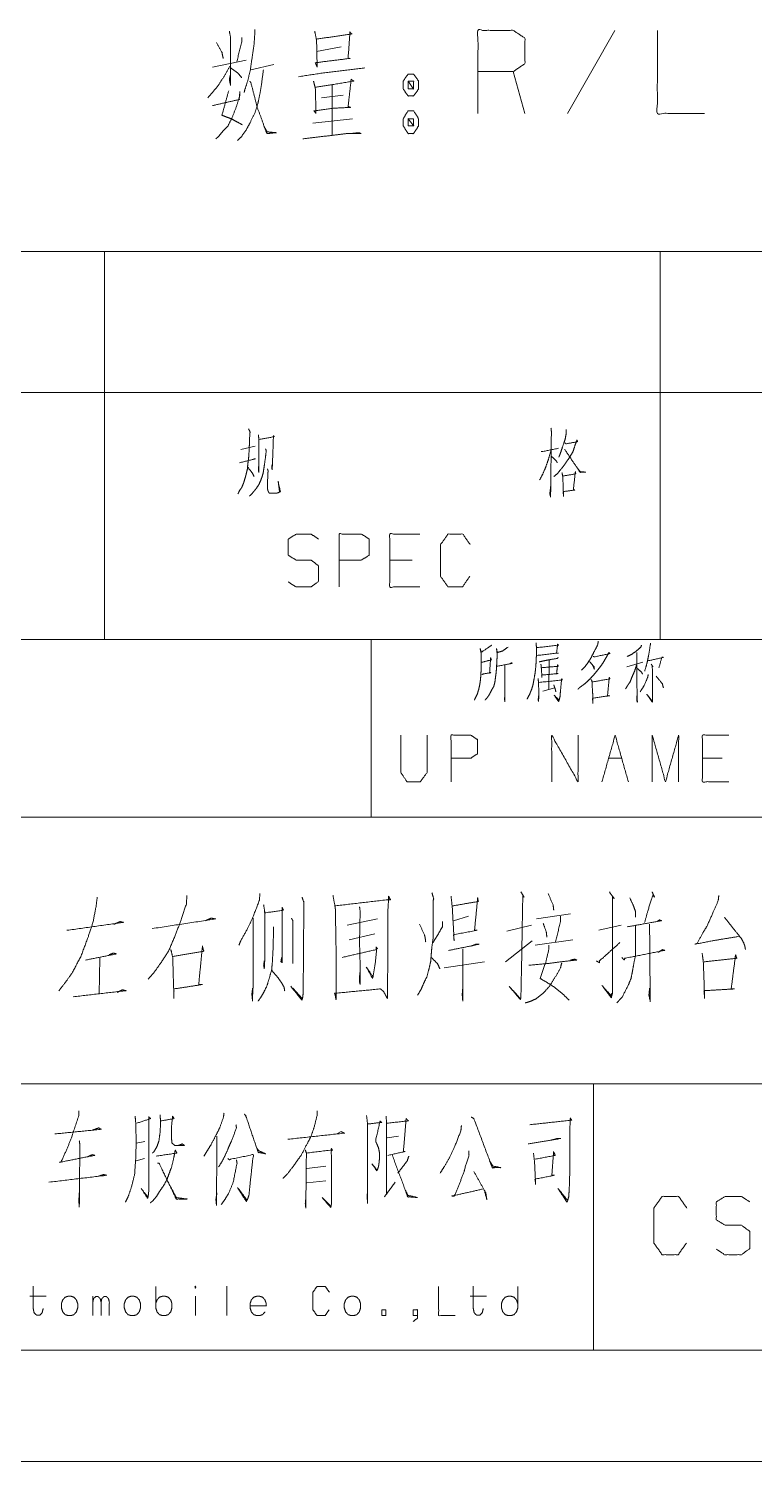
# Model space of a CAD drawing. Header units: millimetres. Extents: x 0 to 210, y 0 to 297.
# Drawn here: x 99.6 to 132.2, y 0 to 64.5 of the extents above; entities that cross this region are included whole.
import ezdxf

# ---------------------------------------------------------------- set-up
doc = ezdxf.new("R2010")
doc.units = ezdxf.units.MM
doc.layers.add('1', color=7, linetype='Continuous', true_color=0xffffff)

msp = doc.modelspace()

# ---------------------------------------------------------------- linework, layer by layer
at = {"layer": '1', "color": 95, "linetype": 'Continuous', "lineweight": 18}
for p, q in [((125.954, 64.412), (123.839, 60.672)), ((112.541, 63.467), (113.654, 63.664)), ((107.866, 62.758), (109.369, 63.073)), ((109.591, 62.64), (110.621, 62.876)), ((121.919, 60.672), (121.39, 62.561)), ((113.237, 61.971), (113.237, 59.687)), ((112.763, 61.38), (113.738, 61.498)), ((112.374, 60.239), (114.155, 60.436)), ((73, 54.463), (103, 54.463)), ((103, 54.463), (103, 48.113)), ((103, 54.463), (128, 54.463)), ((128, 54.463), (128, 48.113)), ((128, 54.463), (158, 54.463)), ((73, 48.113), (103, 48.113)), ((103, 48.113), (103, 37)), ((103, 48.113), (128, 48.113)), ((128, 48.113), (128, 37)), ((128, 48.113), (158, 48.113)), ((109.13, 45.55), (109.784, 45.7)), ((116.847, 40.563), (115.839, 40.563)), ((73, 37), (103, 37)), ((103, 37), (128, 37)), ((128, 37), (158, 37)), ((123.012, 36.054), (122.996, 34.751)), ((126.507, 35.767), (127.226, 35.966)), ((122.715, 34.663), (123.262, 34.818)), ((125.679, 31.649), (126.273, 31.649)), ((130.798, 31.649), (129.909, 31.649)), ((118.704, 24.336), (119.372, 24.533)), ((122.433, 24.414), (123.963, 24.651)), ((113.917, 24.139), (115.281, 24.414)), ((121.097, 23.863), (122.21, 24.139)), ((125.243, 23.903), (126.245, 24.139)), ((114.001, 23.47), (115.17, 23.745)), ((121.041, 22.485), (122.238, 23.43)), ((122.377, 23.233), (124.075, 23.47)), ((102.786, 22.643), (102.759, 21.029)), ((118.286, 22.21), (120.095, 22.485)), ((111.469, 21.304), (111.886, 20.832)), ((113.645, 14.842), (113.45, 14.738)), ((104.817, 14.393), (104.427, 14.324)), ((116.229, 14.635), (115.717, 14.566)), ((104.793, 13.634), (104.427, 13.531)), ((112.962, 13.289), (112.108, 13.186)), ((112.108, 12.53), (112.962, 12.634)), ((105.304, 6.907), (105.304, 7.873)), ((108.504, 7.887), (108.504, 6.562)), ((99.647, 7.431), (100.379, 7.431)), ((102.476, 6.562), (102.476, 7.431)), ((107.089, 7.431), (107.089, 6.562)), ((119.448, 7.431), (120.18, 7.431))]:
    msp.add_line(p, q, dxfattribs=at)
at = {"layer": '1', "color": 132, "linetype": 'Continuous', "lineweight": 18}
for p, q in [((25, 37), (205, 37)), ((115, 37), (115, 29)), ((25, 29), (205, 29)), ((75, 17), (184, 17)), ((125, 17), (125, 5)), ((25, 5), (205, 5)), ((25, 5), (205, 5)), ((0, 0), (210, 0))]:
    msp.add_line(p, q, dxfattribs=at)
at = {"layer": '1', "color": 95, "linetype": 'Continuous', "lineweight": 18}
for points, knots in [([(119.804, 60.672), (119.804, 64.412), (121.39, 64.412), (121.919, 64.058), (121.919, 62.916), (121.39, 62.561), (119.804, 62.561)], [0, 0, 0.400951, 0.571035, 0.639277, 0.761673, 0.829916, 1, 1]), ([(108.033, 63.861), (108.283, 63.428), (108.339, 63.152)], [0, 0, 0.640219, 1, 1]), ([(108.617, 64.373), (108.673, 64.097), (108.673, 61.932), (108.617, 62.207), (108.673, 62.443)], [0, 0, 0.094654, 0.823643, 0.918297, 1, 1]), ([(109.174, 64.097), (109.174, 63.9), (108.951, 62.995)], [0, 0, 0.174306, 1, 1]), ([(109.758, 64.451), (109.758, 64.215), (109.73, 63.782), (109.647, 63.231), (109.563, 62.64), (109.452, 62.168), (109.313, 61.735), (109.285, 61.617)], [0, 0, 0.08186, 0.232244, 0.425428, 0.632112, 0.800315, 0.957949, 1, 1]), ([(112.457, 64.373), (112.541, 63.979), (112.569, 62.758), (112.485, 62.955), (114.044, 63.152), (113.96, 63.152), (114.044, 64.333), (114.127, 64.254), (112.541, 64.018)], [0, 0, 0.062937, 0.253847, 0.287286, 0.532981, 0.546039, 0.731203, 0.749152, 1, 1]), ([(127.874, 64.412), (127.874, 60.672), (129.989, 60.672)], [0, 0, 0.638733, 1, 1]), ([(108.645, 62.798), (108.394, 62.365), (108.144, 61.971), (107.893, 61.656), (107.643, 61.38)], [0, 0, 0.287235, 0.555137, 0.786184, 1, 1]), ([(108.673, 62.719), (109.007, 62.483), (109.174, 62.286)], [0, 0, 0.613116, 1, 1]), ([(110.148, 62.64), (110.064, 61.971), (109.981, 61.498), (109.897, 61.105), (109.786, 60.75), (109.563, 60.278), (109.369, 59.924), (109.146, 59.609), (108.979, 59.451)], [0, 0, 0.194371, 0.33263, 0.448612, 0.555645, 0.706159, 0.82269, 0.933849, 1, 1]), ([(111.734, 62.325), (112.736, 62.483), (114.712, 62.719)], [0, 0, 0.337589, 1, 1]), ([(109.536, 62.128), (109.591, 62.05), (109.87, 60.947), (110.064, 60.436), (110.259, 59.884), (110.315, 59.766), (110.733, 59.806), (110.315, 59.845), (110.176, 60.081)], [0, 0, 0.026718, 0.341743, 0.493482, 0.655462, 0.691642, 0.807838, 0.924034, 1, 1]), ([(112.402, 62.128), (112.485, 61.813), (112.513, 60.869), (112.513, 60.672), (112.429, 60.79), (113.292, 60.908), (114.072, 60.947), (113.96, 60.987), (114.099, 62.207), (114.211, 62.128), (113.264, 61.971), (112.485, 61.853)], [0, 0, 0.050173, 0.195728, 0.226038, 0.248311, 0.382415, 0.502573, 0.520756, 0.7099, 0.730898, 0.878625, 1, 1]), ([(116.91, 62.443), (116.659, 62.443), (116.437, 62.128), (116.437, 61.774), (116.659, 61.459), (116.91, 61.459), (117.132, 61.774), (117.132, 62.128), (116.91, 62.443)], [0, 0, 0.091008, 0.231141, 0.359867, 0.500002, 0.59101, 0.731143, 0.859869, 1, 1]), ([(116.659, 61.774), (116.91, 61.774), (116.659, 62.128), (116.659, 61.774)], [0, 0, 0.241156, 0.658897, 1, 1]), ([(116.91, 61.774), (116.91, 62.128), (116.659, 62.128)], [0, 0, 0.585827, 1, 1]), ([(107.866, 61.026), (109.062, 61.302), (109.09, 61.656), (109.09, 61.498), (108.951, 61.026), (108.756, 60.514), (108.561, 60.121), (108.339, 59.884), (108.144, 59.648), (108.005, 59.53)], [0, 0, 0.30447, 0.392578, 0.431617, 0.55371, 0.689471, 0.798366, 0.878841, 0.954749, 1, 1]), ([(108.589, 61.695), (108.283, 60.593), (108.478, 60.514), (108.701, 60.436), (108.923, 60.317), (109.202, 60.16)], [0, 0, 0.529111, 0.626299, 0.735527, 0.852097, 1, 1]), ([(117.132, 60.436), (116.91, 60.79), (116.659, 60.79), (116.437, 60.436), (116.437, 60.121), (116.659, 59.766), (116.91, 59.766), (117.132, 60.121), (117.132, 60.436)], [0, 0, 0.149199, 0.238509, 0.38771, 0.499998, 0.649201, 0.738511, 0.887712, 1, 1]), ([(116.659, 60.436), (116.659, 60.121), (116.91, 60.121)], [0, 0, 0.556989, 1, 1]), ([(116.91, 60.436), (116.659, 60.436), (116.91, 60.121), (116.91, 60.436)], [0, 0, 0.258816, 0.674596, 1, 1]), ([(111.928, 59.53), (113.237, 59.687), (113.877, 59.766), (114.545, 59.766), (114.461, 59.806), (114.044, 59.766)], [0, 0, 0.419318, 0.624581, 0.837166, 0.866543, 1, 1]), ([(109.483, 46.475), (109.554, 46.325), (109.536, 46.25), (109.518, 45.75), (109.501, 45.4), (109.483, 45.15), (109.448, 44.9), (109.43, 44.675), (109.377, 44.45), (109.324, 44.25), (109.253, 44.025), (109.183, 43.85), (109.077, 43.7), (109.006, 43.55)], [0, 0, 0.054644, 0.080037, 0.244904, 0.360386, 0.442974, 0.526176, 0.600548, 0.676723, 0.744905, 0.822623, 0.884819, 0.945354, 1, 1]), ([(123.089, 46.5), (123.107, 46.35), (123.071, 43.425), (123.036, 43.55), (123.071, 43.875)], [0, 0, 0.04275, 0.870701, 0.907469, 1, 1]), ([(123.778, 46.45), (123.778, 46.3), (123.725, 46), (123.601, 45.65), (123.513, 45.375), (123.442, 45.2)], [0, 0, 0.115078, 0.348802, 0.633598, 0.855202, 1, 1]), ([(109.925, 46.2), (109.943, 46.025), (109.943, 44.525), (109.925, 44.625), (109.943, 44.875)], [0, 0, 0.086729, 0.826348, 0.876422, 1, 1]), ([(109.96, 46), (110.65, 46.125), (110.597, 46.175), (110.597, 46.05), (110.561, 45), (110.544, 44.625), (110.526, 44.75), (110.544, 44.875)], [0, 0, 0.271858, 0.300142, 0.348649, 0.756338, 0.902021, 0.951011, 1, 1]), ([(123.708, 45.85), (123.761, 45.8), (124.291, 45.9), (124.255, 45.975), (124.167, 45.725), (124.079, 45.45), (123.973, 45.275), (123.884, 45.125), (123.637, 44.775), (123.531, 44.65), (123.389, 44.475), (123.213, 44.325)], [0, 0, 0.027219, 0.228749, 0.259717, 0.35875, 0.466631, 0.543056, 0.608079, 0.768168, 0.829391, 0.913418, 1, 1]), ([(110.243, 45.575), (110.278, 45.5), (110.243, 45.2), (110.19, 44.825), (110.137, 44.475), (110.066, 44.25), (109.96, 44), (109.837, 43.8), (109.731, 43.675), (109.607, 43.525), (109.518, 43.45)], [0, 0, 0.035518, 0.164909, 0.327135, 0.478766, 0.579788, 0.69611, 0.79685, 0.867063, 0.950353, 1, 1]), ([(123.089, 45.5), (122.965, 45.075), (122.859, 44.775), (122.735, 44.475), (122.576, 44.175)], [0, 0, 0.310644, 0.533953, 0.761693, 1, 1]), ([(122.647, 45.45), (122.682, 45.45), (123.425, 45.6)], [0, 0, 0.044603, 1, 1]), ([(123.089, 45.25), (123.336, 45.025), (123.372, 44.95)], [0, 0, 0.801336, 1, 1]), ([(123.69, 45.55), (123.725, 45.525), (124.397, 44.525), (124.662, 44.525), (124.397, 44.55), (124.308, 44.675)], [0, 0, 0.022404, 0.645772, 0.782972, 0.920781, 1, 1]), ([(109.077, 44.95), (109.784, 45.125), (109.731, 45.125), (109.713, 45.1)], [0, 0, 0.896993, 0.962291, 1, 1]), ([(109.448, 44.75), (109.66, 44.475), (109.731, 44.325)], [0, 0, 0.676823, 1, 1]), ([(110.331, 44.675), (110.367, 44.575), (110.349, 44.5), (110.331, 43.8), (110.349, 43.7), (110.385, 43.625), (110.42, 43.575), (110.72, 43.575), (110.809, 43.6), (110.915, 43.65), (110.809, 44.125), (110.879, 43.625)], [0, 0, 0.040324, 0.069618, 0.335837, 0.374445, 0.405966, 0.429249, 0.543487, 0.578402, 0.622978, 0.808014, 1, 1]), ([(123.584, 44.5), (123.619, 44.325), (123.655, 43.425), (123.637, 43.65), (124.167, 43.725), (124.096, 43.725), (124.185, 44.55), (124.202, 44.45), (123.619, 44.35)], [0, 0, 0.051988, 0.314259, 0.379979, 0.535919, 0.556507, 0.798111, 0.82768, 1, 1]), ([(111.269, 39.588), (111.604, 39.363), (112.294, 39.363), (112.63, 39.613), (112.63, 40.313), (112.294, 40.563), (111.622, 40.563), (111.269, 40.788), (111.269, 41.513), (111.622, 41.738), (112.294, 41.738), (112.63, 41.513)], [0, 0, 0.068036, 0.184055, 0.254519, 0.372335, 0.4428, 0.555844, 0.62637, 0.748394, 0.81892, 0.931964, 1, 1]), ([(113.563, 39.363), (113.563, 41.738), (114.57, 41.738), (114.906, 41.513), (114.906, 40.788), (114.553, 40.563), (113.563, 40.563)], [0, 0, 0.401146, 0.571312, 0.639588, 0.762044, 0.832819, 1, 1]), ([(117.183, 39.363), (115.839, 39.363), (115.839, 41.738), (117.183, 41.738)], [0, 0, 0.26539, 0.73461, 1, 1]), ([(119.441, 39.838), (119.106, 39.363), (118.452, 39.363), (118.116, 39.838), (118.116, 41.263), (118.452, 41.738), (119.123, 41.738), (119.459, 41.263)], [0, 0, 0.114569, 0.243367, 0.357936, 0.638584, 0.753153, 0.885432, 1, 1]), ([(122.419, 36.849), (122.434, 36.65), (122.434, 36.297), (122.419, 35.966), (122.403, 35.745), (122.372, 35.458), (122.325, 35.215), (122.278, 34.95), (122.216, 34.751), (122.138, 34.553), (122.013, 34.31)], [0, 0, 0.076502, 0.212087, 0.33934, 0.424292, 0.535106, 0.630037, 0.733303, 0.813246, 0.895185, 1, 1]), ([(122.465, 36.628), (123.433, 36.739), (123.387, 36.783), (123.34, 36.385), (123.418, 36.385), (122.45, 36.275)], [0, 0, 0.391079, 0.41692, 0.577582, 0.608917, 1, 1]), ([(125.212, 36.915), (125.197, 36.761), (125.009, 36.407), (124.9, 36.187), (124.775, 35.988), (124.619, 35.767), (124.463, 35.613)], [0, 0, 0.101774, 0.363751, 0.525154, 0.678922, 0.85608, 1, 1]), ([(127.569, 36.827), (127.553, 36.717), (127.475, 36.253), (127.413, 35.944), (127.304, 35.568)], [0, 0, 0.086565, 0.451628, 0.696475, 1, 1]), ([(120.421, 36.739), (120.359, 36.695), (119.937, 36.407), (119.906, 36.584), (119.953, 36.407), (119.953, 35.833), (119.937, 35.48), (119.922, 35.237), (119.89, 34.994), (119.843, 34.774), (119.781, 34.553), (119.703, 34.398), (119.641, 34.266)], [0, 0, 0.024363, 0.186801, 0.243941, 0.302153, 0.485022, 0.597667, 0.675194, 0.753199, 0.825098, 0.89819, 0.953346, 1, 1]), ([(119.984, 35.414), (120.015, 35.436), (120.374, 35.502), (120.327, 35.48), (120.374, 36.165), (120.405, 36.076), (119.968, 35.966)], [0, 0, 0.022686, 0.239276, 0.269989, 0.676988, 0.732559, 1, 1]), ([(121.155, 36.65), (120.905, 36.474), (120.671, 36.407), (120.64, 36.584), (120.671, 36.319), (120.655, 36.054), (120.64, 35.767), (120.624, 35.524), (120.593, 35.303), (120.562, 35.061), (120.515, 34.884), (120.437, 34.751), (120.359, 34.597), (120.281, 34.464), (120.203, 34.354), (120.124, 34.266)], [0, 0, 0.096321, 0.172939, 0.229417, 0.313418, 0.396987, 0.487496, 0.564125, 0.634337, 0.711437, 0.768975, 0.817389, 0.871906, 0.920319, 0.962889, 1, 1]), ([(123.418, 36.187), (123.371, 36.143), (122.981, 36.076), (122.762, 36.032), (122.559, 35.988)], [0, 0, 0.072252, 0.516596, 0.766865, 1, 1]), ([(124.994, 36.231), (125.041, 36.209), (125.743, 36.363), (125.696, 36.407), (125.571, 36.187), (125.431, 35.944), (125.29, 35.745), (125.134, 35.546), (124.963, 35.348), (124.775, 35.149), (124.572, 34.972), (124.416, 34.862), (124.291, 34.751)], [0, 0, 0.017096, 0.254607, 0.275862, 0.359625, 0.452277, 0.53264, 0.616084, 0.702808, 0.792985, 0.881825, 0.94496, 1, 1]), ([(127.163, 36.739), (127.132, 36.65), (126.929, 36.474), (126.71, 36.319), (126.523, 36.231)], [0, 0, 0.111852, 0.433096, 0.752713, 1, 1]), ([(126.945, 36.407), (126.96, 34.663), (126.976, 34.177), (126.945, 34.266), (126.96, 34.464)], [0, 0, 0.691282, 0.883883, 0.921006, 1, 1]), ([(127.444, 36.032), (128.147, 36.187), (128.084, 36.209), (127.944, 35.723)], [0, 0, 0.55707, 0.608361, 1, 1]), ([(120.655, 35.789), (121.358, 35.922), (121.311, 35.944), (121.233, 35.9)], [0, 0, 0.834812, 0.895274, 1, 1]), ([(121.014, 35.833), (121.014, 34.199), (120.999, 34.31), (121.014, 34.487)], [0, 0, 0.849784, 0.907773, 1, 1]), ([(122.637, 35.878), (122.653, 35.723), (122.684, 35.281), (122.668, 35.392), (123.402, 35.458), (123.34, 35.458), (123.387, 35.855), (123.418, 35.789), (122.653, 35.723)], [0, 0, 0.056492, 0.217482, 0.25803, 0.525927, 0.548636, 0.694166, 0.720796, 1, 1]), ([(124.822, 35.988), (124.853, 35.966), (125.025, 35.767), (125.041, 35.657), (124.978, 35.811)], [0, 0, 0.066042, 0.519584, 0.712131, 1, 1]), ([(126.945, 35.855), (126.851, 35.568), (126.742, 35.326), (126.648, 35.083), (126.554, 34.95), (126.445, 34.774)], [0, 0, 0.251918, 0.474133, 0.691325, 0.826698, 1, 1]), ([(126.96, 35.701), (127.163, 35.524), (127.21, 35.436)], [0, 0, 0.729093, 1, 1]), ([(127.6, 35.878), (127.678, 35.767), (127.647, 35.789), (127.663, 34.619), (127.663, 34.332), (127.647, 34.177), (127.397, 34.531), (127.647, 34.222)], [0, 0, 0.051678, 0.066295, 0.513631, 0.623345, 0.682723, 0.848096, 1, 1]), ([(122.512, 35.237), (122.528, 35.039), (122.544, 34.531), (122.528, 34.199), (122.512, 34.288), (122.544, 34.509)], [0, 0, 0.147472, 0.523364, 0.768667, 0.835021, 1, 1]), ([(122.544, 35.061), (123.605, 35.171), (123.574, 35.237), (123.558, 35.127), (123.511, 34.619), (123.496, 34.42), (123.433, 34.199), (123.23, 34.487), (123.449, 34.266)], [0, 0, 0.374082, 0.399751, 0.438832, 0.617592, 0.687461, 0.76789, 0.891106, 1, 1]), ([(123.215, 34.95), (123.277, 34.774), (123.308, 34.641)], [0, 0, 0.579211, 1, 1]), ([(124.9, 35.193), (124.931, 35.127), (124.963, 34.575), (124.978, 34.509), (124.978, 34.111), (124.963, 34.288), (124.963, 34.354), (125.728, 34.464), (125.634, 34.464), (125.712, 35.281), (125.743, 35.237), (125.696, 35.215), (124.947, 35.083)], [0, 0, 0.01883, 0.160989, 0.178488, 0.28068, 0.326276, 0.343307, 0.542027, 0.566111, 0.777128, 0.791034, 0.804346, 1, 1]), ([(127.46, 35.414), (127.444, 35.303), (127.272, 34.906), (127.101, 34.641)], [0, 0, 0.12962, 0.632946, 1, 1]), ([(127.819, 35.348), (128.1, 34.994), (128.147, 34.818)], [0, 0, 0.711827, 1, 1]), ([(116.331, 32.687), (116.331, 31.009), (116.612, 30.589), (117.205, 30.589), (117.517, 31.009), (117.517, 32.687)], [0, 0, 0.337151, 0.438598, 0.557782, 0.662849, 1, 1]), ([(118.594, 30.589), (118.594, 32.687), (119.484, 32.687), (119.78, 32.488), (119.78, 31.848), (119.468, 31.649), (118.594, 31.649)], [0, 0, 0.401145, 0.571312, 0.639588, 0.762043, 0.832818, 1, 1]), ([(123.12, 30.589), (123.12, 32.687), (124.306, 30.589), (124.306, 32.687)], [0, 0, 0.317574, 0.682426, 1, 1]), ([(125.383, 30.589), (125.976, 32.687), (126.569, 30.589)], [0, 0, 0.5, 1, 1]), ([(127.646, 30.589), (127.646, 32.687), (128.239, 30.589), (128.832, 32.687), (128.832, 30.589)], [0, 0, 0.245192, 0.5, 0.754808, 1, 1]), ([(131.095, 30.589), (129.909, 30.589), (129.909, 32.687), (131.095, 32.687)], [0, 0, 0.26539, 0.73461, 1, 1]), ([(102.675, 25.399), (102.619, 24.966), (102.48, 24.257), (102.258, 23.588), (101.951, 22.761), (101.562, 22.013), (101.256, 21.58), (100.949, 21.186)], [0, 0, 0.094542, 0.250916, 0.403644, 0.594542, 0.77717, 0.892009, 1, 1]), ([(106.71, 25.477), (106.682, 25.084), (106.432, 24.336), (106.181, 23.666), (105.875, 22.958), (105.513, 22.407), (105.235, 22.013), (104.957, 21.698)], [0, 0, 0.093262, 0.279666, 0.448532, 0.630947, 0.786747, 0.900678, 1, 1]), ([(109.994, 25.556), (109.966, 25.241), (109.66, 24.454), (109.437, 23.981), (109.131, 23.43), (109.047, 23.233)], [0, 0, 0.125091, 0.459328, 0.665957, 0.915403, 1, 1]), ([(111.886, 25.399), (111.97, 25.163), (111.942, 21.462), (111.942, 21.107), (111.914, 20.871), (111.886, 20.753), (111.385, 21.383)], [0, 0, 0.045805, 0.722404, 0.787183, 0.830668, 0.852852, 1, 1]), ([(113.277, 25.477), (113.361, 25.044), (113.388, 24.848), (113.416, 23.194), (113.416, 20.792), (113.361, 21.068), (115.42, 21.265), (115.559, 21.147), (115.726, 20.832), (115.726, 21.304), (115.754, 22.564), (115.754, 24.848), (115.782, 25.32), (115.782, 25.438), (115.866, 25.281), (115.726, 25.281), (113.388, 25.005)], [0, 0, 0.029673, 0.043048, 0.154311, 0.315884, 0.3348, 0.474008, 0.486289, 0.510273, 0.542058, 0.626839, 0.780466, 0.812306, 0.820252, 0.832244, 0.841608, 1, 1]), ([(117.73, 25.596), (117.813, 25.32), (117.785, 25.241), (117.785, 23.548), (117.73, 23.155), (117.702, 22.84), (117.674, 22.485), (117.59, 22.131), (117.507, 21.816), (117.368, 21.54), (117.256, 21.265), (117.089, 20.989)], [0, 0, 0.060602, 0.078179, 0.434453, 0.518131, 0.584673, 0.659472, 0.736083, 0.804657, 0.869631, 0.932184, 1, 1]), ([(118.592, 25.438), (118.648, 24.926), (118.732, 23.43), (118.704, 23.706), (119.761, 23.903), (119.65, 23.903), (119.789, 25.359), (119.817, 25.202), (118.676, 25.005)], [0, 0, 0.082258, 0.321665, 0.365922, 0.537821, 0.55561, 0.789415, 0.814967, 1, 1]), ([(121.737, 25.635), (121.876, 25.399), (121.82, 25.477), (121.765, 22.288), (121.737, 20.989), (121.737, 20.871), (121.709, 20.792), (121.208, 21.383), (121.709, 20.832)], [0, 0, 0.041664, 0.056318, 0.541, 0.738479, 0.756427, 0.769119, 0.886807, 1, 1]), ([(122.961, 25.556), (123.184, 25.044), (123.212, 24.808)], [0, 0, 0.701192, 1, 1]), ([(125.716, 25.635), (125.939, 25.32), (125.855, 25.399), (125.855, 21.619), (125.855, 21.068), (125.8, 20.871), (125.382, 21.422), (125.8, 20.95), (125.827, 21.068)], [0, 0, 0.059534, 0.077248, 0.660592, 0.745663, 0.777237, 0.883959, 0.981271, 1, 1]), ([(126.635, 25.359), (126.802, 25.005), (126.885, 24.769), (126.885, 24.493)], [0, 0, 0.426774, 0.699745, 1, 1]), ([(127.637, 25.635), (127.748, 25.399), (127.664, 25.477), (127.442, 24.769), (127.303, 24.257)], [0, 0, 0.158353, 0.227951, 0.67838, 1, 1]), ([(130.642, 25.477), (130.614, 25.241), (130.391, 24.729), (130.113, 24.1), (129.918, 23.785), (129.668, 23.312), (129.556, 23.273), (130.336, 23.43), (131.532, 23.627)], [0, 0, 0.052669, 0.176264, 0.328763, 0.410773, 0.529187, 0.555336, 0.731403, 1, 1]), ([(110.188, 22.525), (110.161, 22.328), (110.188, 22.17), (110.216, 22.643), (110.216, 24.69), (110.161, 25.044), (110.216, 24.69), (111.051, 24.808), (110.996, 24.926), (110.996, 22.8), (110.996, 22.446), (110.94, 22.485), (110.968, 22.682)], [0, 0, 0.027168, 0.049021, 0.113694, 0.393455, 0.44247, 0.491484, 0.60673, 0.624573, 0.915095, 0.963515, 0.972832, 1, 1]), ([(114.474, 24.966), (114.502, 24.769), (114.474, 23.351), (114.502, 22.367), (114.502, 21.462), (114.474, 21.58), (114.474, 21.816), (114.502, 22.052)], [0, 0, 0.048466, 0.394055, 0.634096, 0.854846, 0.884428, 0.942015, 1, 1]), ([(123.518, 24.533), (123.518, 24.296), (123.295, 23.391)], [0, 0, 0.20212, 1, 1]), ([(101.311, 23.903), (103.844, 24.257), (103.705, 24.296), (103.427, 24.178)], [0, 0, 0.851229, 0.899367, 1, 1]), ([(105.151, 23.981), (107.99, 24.414), (107.796, 24.454), (107.545, 24.336)], [0, 0, 0.85789, 0.917268, 1, 1]), ([(109.687, 24.454), (109.687, 21.383), (109.66, 20.911), (109.66, 20.714), (109.632, 21.029), (109.66, 21.304)], [0, 0, 0.708526, 0.81772, 0.863138, 0.936091, 1, 1]), ([(110.606, 24.06), (110.606, 23.863), (110.578, 22.918), (110.55, 22.446), (110.522, 22.131), (110.411, 21.737), (110.3, 21.383), (110.161, 21.107), (110.021, 20.871), (109.91, 20.714)], [0, 0, 0.056438, 0.327456, 0.463142, 0.553794, 0.671097, 0.777582, 0.866099, 0.944704, 1, 1]), ([(111.413, 24.454), (111.469, 24.336), (111.469, 22.407)], [0, 0, 0.063396, 1, 1]), ([(117.173, 24.178), (117.396, 23.706), (117.423, 23.588), (117.451, 23.391)], [0, 0, 0.619967, 0.764008, 1, 1]), ([(118.203, 24.296), (118.203, 24.06), (117.785, 23.351)], [0, 0, 0.223116, 1, 1]), ([(122.739, 24.218), (122.878, 23.824), (122.906, 23.588)], [0, 0, 0.637102, 1, 1]), ([(126.885, 24.1), (126.885, 22.761), (126.802, 22.328), (126.746, 22.013), (126.69, 21.737), (126.579, 21.462), (126.301, 20.911), (126.161, 20.753), (126.05, 20.635)], [0, 0, 0.364953, 0.485202, 0.572404, 0.649059, 0.730097, 0.898447, 0.955747, 1, 1]), ([(126.523, 24.06), (128.054, 24.336), (127.971, 24.375), (127.859, 24.296)], [0, 0, 0.871827, 0.923572, 1, 1]), ([(127.525, 24.178), (127.553, 20.714), (127.497, 20.989), (127.525, 21.304)], [0, 0, 0.852943, 0.92216, 1, 1]), ([(130.892, 24.493), (131.644, 23.548), (131.755, 23.351), (131.811, 23.194), (131.839, 23.037)], [0, 0, 0.685809, 0.814277, 0.909157, 1, 1]), ([(105.986, 23.037), (106.07, 22.682), (106.098, 21.698), (106.126, 20.832), (106.126, 21.265), (107.406, 21.462), (107.239, 21.462), (107.406, 23.194), (107.462, 22.958), (106.042, 22.722)], [0, 0, 0.048326, 0.179039, 0.29408, 0.351571, 0.523542, 0.545712, 0.776741, 0.808959, 1, 1]), ([(118.481, 22.997), (119.845, 23.273), (119.706, 23.273), (119.511, 23.194)], [0, 0, 0.799329, 0.879279, 1, 1]), ([(122.989, 23.233), (122.989, 23.037), (122.85, 22.446), (122.6, 21.737), (122.934, 21.54), (123.24, 21.344), (123.629, 21.029), (123.908, 20.753)], [0, 0, 0.061522, 0.251144, 0.486055, 0.607225, 0.720987, 0.877581, 1, 1]), ([(125.132, 22.525), (125.271, 22.446), (125.271, 22.525), (126.189, 23.351)], [0, 0, 0.108449, 0.16185, 1, 1]), ([(102.146, 22.564), (103.538, 22.84), (103.399, 22.879), (103.204, 22.8)], [0, 0, 0.799956, 0.881503, 1, 1]), ([(113.695, 22.682), (115.225, 23.037), (115.225, 23.155), (115.281, 23.076), (115.253, 23.115), (115.17, 22.328), (115.086, 21.855), (115.058, 21.737), (114.78, 22.249), (115.086, 21.816)], [0, 0, 0.362064, 0.389279, 0.411499, 0.42261, 0.605054, 0.715598, 0.743557, 0.877796, 1, 1]), ([(117.702, 22.682), (117.98, 22.407), (118.091, 22.17)], [0, 0, 0.599992, 1, 1]), ([(119.121, 23.076), (119.121, 20.714), (119.093, 21.029), (119.121, 21.304)], [0, 0, 0.799288, 0.906275, 1, 1]), ([(122.099, 22.328), (122.934, 22.407), (123.518, 22.485), (124.242, 22.564), (124.158, 22.603), (123.963, 22.564)], [0, 0, 0.342676, 0.583649, 0.881067, 0.918783, 1, 1]), ([(126.273, 22.682), (126.384, 22.564), (126.412, 22.643), (128.193, 22.997), (128.11, 23.037), (127.915, 22.918)], [0, 0, 0.068135, 0.103191, 0.865607, 0.904361, 1, 1]), ([(129.89, 22.879), (129.946, 22.446), (130.002, 20.832), (129.974, 21.186), (131.338, 21.265), (131.198, 21.265), (131.393, 22.8), (131.449, 22.643), (129.974, 22.485)], [0, 0, 0.061403, 0.288538, 0.33852, 0.530643, 0.550213, 0.767871, 0.79136, 1, 1]), ([(110.522, 22.092), (110.773, 21.816), (110.968, 21.54), (111.079, 21.344), (111.107, 21.186)], [0, 0, 0.339808, 0.647748, 0.854088, 1, 1]), ([(123.574, 22.446), (123.518, 22.21), (123.268, 21.777), (123.017, 21.383), (122.739, 21.068), (122.433, 20.832), (122.182, 20.714), (121.932, 20.635)], [0, 0, 0.094941, 0.290661, 0.473211, 0.637644, 0.788927, 0.897271, 1, 1]), ([(101.59, 20.911), (103.955, 21.186), (103.816, 21.226), (103.566, 21.107)], [0, 0, 0.849622, 0.901212, 1, 1]), ([(101.842, 15.773), (101.842, 15.566), (101.525, 14.6), (101.305, 14.048), (101.037, 13.462), (100.988, 13.462), (102.549, 13.772), (102.452, 13.807), (102.232, 13.703)], [0, 0, 0.046524, 0.275032, 0.408547, 0.553503, 0.564467, 0.922193, 0.945451, 1, 1]), ([(104.378, 15.532), (104.402, 15.256), (104.427, 14.393), (104.402, 13.565), (104.353, 12.91), (104.207, 12.323), (104.061, 11.909), (103.939, 11.668)], [0, 0, 0.070329, 0.28934, 0.499598, 0.66644, 0.819873, 0.931328, 1, 1]), ([(104.451, 15.221), (105.085, 15.428), (104.988, 15.497), (104.988, 12.151), (104.963, 11.909), (104.939, 11.84), (104.646, 12.289), (104.939, 11.909)], [0, 0, 0.122096, 0.143967, 0.756448, 0.800872, 0.814267, 0.912285, 1, 1]), ([(105.5, 15.601), (105.524, 15.256), (105.5, 14.807), (105.451, 14.428), (105.354, 14.152), (105.232, 13.945), (105.158, 13.876)], [0, 0, 0.190955, 0.438946, 0.650197, 0.811822, 0.94447, 1, 1]), ([(105.549, 15.325), (106.134, 15.428), (106.061, 15.532), (106.012, 15.014), (106.012, 14.566), (106.037, 14.324), (106.158, 14.221), (106.598, 14.221), (106.5, 14.29), (106.329, 14.221)], [0, 0, 0.2097, 0.254412, 0.437767, 0.595973, 0.681594, 0.738018, 0.892888, 0.935041, 1, 1]), ([(108.377, 15.67), (108.353, 15.497), (108.182, 15.014), (108.011, 14.669), (107.792, 14.255), (107.621, 13.979), (107.475, 13.738)], [0, 0, 0.081145, 0.319755, 0.499048, 0.717309, 0.868472, 1, 1]), ([(109.28, 15.635), (109.353, 15.566), (109.914, 13.91), (110.255, 13.841), (109.938, 13.979), (109.841, 14.117)], [0, 0, 0.037082, 0.681736, 0.810183, 0.937685, 1, 1]), ([(112.572, 15.773), (112.572, 15.601), (112.425, 15.014), (112.279, 14.6), (112.133, 14.324), (111.864, 13.807), (111.474, 13.255), (111.206, 12.91), (111.035, 12.737)], [0, 0, 0.049752, 0.224096, 0.350741, 0.440843, 0.608969, 0.803946, 0.929998, 1, 1]), ([(114.79, 15.566), (114.839, 15.152), (114.839, 11.633), (114.815, 11.909), (114.839, 12.22)], [0, 0, 0.092137, 0.86992, 0.931161, 1, 1]), ([(115.668, 15.532), (115.693, 15.221), (115.693, 12.047), (115.595, 11.909), (116.083, 12.565)], [0, 0, 0.069653, 0.779472, 0.817267, 1, 1]), ([(119.497, 15.497), (119.619, 15.428), (120.448, 13.22), (120.839, 13.22), (120.473, 13.289), (120.326, 13.531)], [0, 0, 0.039541, 0.70512, 0.815248, 0.920313, 1, 1]), ([(100.769, 14.738), (102.842, 14.945), (102.745, 15.014), (102.476, 14.911)], [0, 0, 0.83656, 0.884539, 1, 1]), ([(108.914, 15.152), (108.938, 15.014), (108.719, 14.428), (108.621, 14.221), (108.475, 13.876), (108.328, 13.565), (108.133, 13.255)], [0, 0, 0.067376, 0.368458, 0.47848, 0.658655, 0.823687, 1, 1]), ([(111.254, 14.497), (113.791, 14.773), (113.645, 14.842)], [0, 0, 0.940373, 1, 1]), ([(114.864, 15.187), (115.473, 15.256), (115.4, 15.325), (115.205, 14.462), (115.205, 14.393), (115.254, 14.29), (115.327, 14.117), (115.376, 13.876), (115.376, 13.669), (115.351, 13.427), (115.327, 13.255), (115.254, 13.082), (115.034, 13.393), (115.254, 13.117)], [0, 0, 0.163215, 0.189964, 0.425151, 0.443502, 0.473933, 0.523768, 0.589295, 0.644348, 0.708904, 0.755239, 0.805074, 0.906208, 1, 1]), ([(115.717, 15.221), (116.669, 15.325), (116.571, 15.428), (116.449, 13.945), (116.522, 13.945), (115.742, 13.772)], [0, 0, 0.276543, 0.31765, 0.747833, 0.76898, 1, 1]), ([(119.058, 15.118), (119.034, 14.876), (118.765, 14.186), (118.521, 13.669), (118.277, 13.255), (118.107, 12.979)], [0, 0, 0.102841, 0.416512, 0.658905, 0.862492, 1, 1]), ([(122.13, 15.152), (124.009, 15.359), (123.96, 15.463), (123.935, 14.945), (123.935, 13.013), (123.911, 12.254), (123.887, 11.909), (123.838, 11.737), (123.813, 11.668), (123.399, 12.289), (123.813, 11.771)], [0, 0, 0.26165, 0.277494, 0.349234, 0.616765, 0.721921, 0.769814, 0.794638, 0.804772, 0.908173, 1, 1]), ([(101.866, 14.428), (101.891, 14.255), (101.866, 11.461), (101.842, 11.737), (101.866, 12.082)], [0, 0, 0.048505, 0.826565, 0.903707, 1, 1]), ([(108.06, 14.635), (108.036, 11.53), (108.011, 11.806), (108.06, 12.082)], [0, 0, 0.847819, 0.923473, 1, 1]), ([(122.057, 14.29), (123.521, 14.531), (123.374, 14.531), (123.106, 14.462)], [0, 0, 0.777946, 0.854702, 1, 1]), ([(105.329, 13.738), (106.256, 13.876), (106.183, 14.014), (106.11, 13.634), (106.012, 13.22), (105.915, 12.979), (105.817, 12.703), (105.671, 12.427), (105.475, 12.151), (105.329, 11.909), (105.183, 11.737), (105.061, 11.633)], [0, 0, 0.248086, 0.289439, 0.391758, 0.504362, 0.573317, 0.650816, 0.733521, 0.823007, 0.897765, 0.957654, 1, 1]), ([(108.938, 13.565), (108.963, 13.427), (108.792, 12.565), (108.597, 12.082), (108.426, 11.806), (108.255, 11.564)], [0, 0, 0.064861, 0.4718, 0.712904, 0.863112, 1, 1]), ([(108.548, 13.634), (108.621, 13.565), (108.67, 13.6), (109.694, 13.807), (109.548, 12.461), (109.499, 11.978), (109.426, 11.771), (109.377, 11.702), (108.987, 12.323), (109.402, 11.771)], [0, 0, 0.021075, 0.033595, 0.2526, 0.536205, 0.63793, 0.683936, 0.701643, 0.855332, 1, 1]), ([(112.035, 14.014), (112.084, 13.876), (112.059, 11.599), (112.059, 11.392), (112.035, 11.599), (112.059, 11.84)], [0, 0, 0.047497, 0.786427, 0.853598, 0.921235, 1, 1]), ([(112.084, 13.876), (113.206, 14.014), (113.206, 14.083), (113.255, 14.014), (113.206, 13.979), (113.206, 11.564), (113.181, 11.426), (112.791, 11.875), (113.181, 11.495)], [0, 0, 0.224399, 0.238095, 0.254869, 0.26673, 0.746111, 0.773928, 0.891943, 1, 1]), ([(115.937, 13.807), (116.644, 11.909), (117.083, 11.875), (116.644, 11.978), (116.547, 12.185)], [0, 0, 0.643821, 0.783835, 0.927245, 1, 1]), ([(116.693, 13.738), (116.62, 13.531), (116.205, 12.979)], [0, 0, 0.241282, 1, 1]), ([(119.399, 13.979), (119.399, 13.772), (119.18, 13.082), (119.204, 13.117), (118.985, 12.53), (118.741, 11.944), (118.643, 11.944), (120.009, 12.254)], [0, 0, 0.05545, 0.249412, 0.26073, 0.428483, 0.598636, 0.624771, 1, 1]), ([(122.301, 13.876), (122.35, 13.462), (122.399, 12.461), (122.374, 12.703), (123.252, 12.875), (123.13, 12.875), (123.204, 13.945), (123.277, 13.772), (122.374, 13.6)], [0, 0, 0.085839, 0.292104, 0.342086, 0.526357, 0.55147, 0.772214, 0.810798, 1, 1]), ([(100.501, 12.565), (103.086, 12.875), (102.964, 12.91), (102.745, 12.841)], [0, 0, 0.879479, 0.922284, 1, 1]), ([(105.378, 13.427), (105.451, 13.427), (106.232, 11.806), (106.719, 11.806), (106.232, 11.875), (105.939, 12.427)], [0, 0, 0.021039, 0.538445, 0.678705, 0.820361, 1, 1]), ([(119.619, 13.048), (120.156, 12.082), (120.204, 11.771), (120.107, 12.151)], [0, 0, 0.610117, 0.783655, 1, 1]), ([(129.183, 9.827), (128.812, 9.303), (128.09, 9.303), (127.719, 9.827), (127.719, 11.401), (128.09, 11.925), (128.832, 11.925), (129.202, 11.401)], [0, 0, 0.114569, 0.243366, 0.357935, 0.638584, 0.753153, 0.885431, 1, 1]), ([(130.528, 9.551), (130.899, 9.303), (131.66, 9.303), (132.031, 9.579), (132.031, 10.352), (131.66, 10.628), (130.919, 10.628), (130.528, 10.876), (130.528, 11.677), (130.919, 11.925), (131.66, 11.925), (132.031, 11.677)], [0, 0, 0.068036, 0.184054, 0.254519, 0.372335, 0.4428, 0.555843, 0.62637, 0.748394, 0.818921, 0.931964, 1, 1]), ([(100.242, 6.879), (100.193, 6.686), (100.086, 6.576), (99.949, 6.576), (99.832, 6.686), (99.793, 6.879), (99.793, 7.887)], [0, 0, 0.107405, 0.190396, 0.26402, 0.350758, 0.457, 1, 1]), ([(107.089, 7.79), (107.109, 7.845), (107.089, 7.887), (107.07, 7.845), (107.089, 7.79)], [0, 0, 0.280626, 0.5, 0.719374, 1, 1]), ([(113.108, 6.824), (112.923, 6.562), (112.562, 6.562), (112.376, 6.824), (112.376, 7.611), (112.562, 7.873), (112.932, 7.873), (113.118, 7.611)], [0, 0, 0.114568, 0.243368, 0.357936, 0.638583, 0.753151, 0.885432, 1, 1]), ([(118.034, 7.873), (118.034, 6.562), (118.775, 6.562)], [0, 0, 0.638732, 1, 1]), ([(120.043, 6.879), (119.994, 6.686), (119.887, 6.576), (119.75, 6.576), (119.633, 6.686), (119.594, 6.879), (119.594, 7.887)], [0, 0, 0.107406, 0.190396, 0.26402, 0.350758, 0.456999, 1, 1]), ([(121.594, 7.873), (121.594, 6.907), (121.535, 6.727), (121.428, 6.603), (121.292, 6.562), (121.165, 6.562), (121.028, 6.603), (120.921, 6.727), (120.862, 6.907), (120.862, 7.1), (120.921, 7.266), (121.028, 7.39), (121.165, 7.431), (121.292, 7.431), (121.428, 7.39), (121.535, 7.266), (121.594, 7.1)], [0, 0, 0.286726, 0.342739, 0.39146, 0.433824, 0.471471, 0.513835, 0.562556, 0.618569, 0.675914, 0.728049, 0.77677, 0.819134, 0.856781, 0.899145, 0.947866, 1, 1]), ([(101.12, 6.727), (101.227, 6.603), (101.364, 6.562), (101.491, 6.562), (101.627, 6.603), (101.735, 6.727), (101.793, 6.907), (101.793, 7.1), (101.735, 7.266), (101.627, 7.39), (101.491, 7.431), (101.364, 7.431), (101.227, 7.39), (101.12, 7.266), (101.061, 7.1), (101.061, 6.907), (101.12, 6.727)], [0, 0, 0.063223, 0.118197, 0.16705, 0.222024, 0.285249, 0.357934, 0.432348, 0.5, 0.563226, 0.6182, 0.667052, 0.722026, 0.785249, 0.852901, 0.927315, 1, 1]), ([(102.476, 7.169), (102.505, 7.321), (102.603, 7.417), (102.71, 7.417), (102.807, 7.321), (102.846, 7.169), (102.846, 6.562)], [0, 0, 0.118879, 0.22446, 0.306986, 0.412562, 0.533087, 1, 1]), ([(102.846, 7.169), (102.876, 7.321), (102.973, 7.417), (103.09, 7.417), (103.178, 7.321), (103.217, 7.169), (103.217, 6.562)], [0, 0, 0.118605, 0.223938, 0.31376, 0.413913, 0.53416, 1, 1]), ([(103.949, 6.727), (104.056, 6.603), (104.193, 6.562), (104.319, 6.562), (104.456, 6.603), (104.563, 6.727), (104.622, 6.907), (104.622, 7.1), (104.563, 7.266), (104.456, 7.39), (104.319, 7.431), (104.193, 7.431), (104.056, 7.39), (103.949, 7.266), (103.89, 7.1), (103.89, 6.907), (103.949, 6.727)], [0, 0, 0.063223, 0.118197, 0.16705, 0.222024, 0.285249, 0.357934, 0.432348, 0.5, 0.563226, 0.6182, 0.667052, 0.722026, 0.785249, 0.852901, 0.927315, 1, 1]), ([(105.304, 6.907), (105.363, 6.727), (105.47, 6.603), (105.607, 6.562), (105.734, 6.562), (105.87, 6.603), (105.978, 6.727), (106.036, 6.907), (106.036, 7.1), (105.978, 7.266), (105.87, 7.39), (105.734, 7.431), (105.607, 7.431), (105.47, 7.39), (105.363, 7.266), (105.304, 7.1)], [0, 0, 0.078529, 0.146835, 0.206229, 0.25901, 0.318404, 0.38671, 0.465239, 0.545636, 0.618727, 0.687034, 0.746428, 0.799208, 0.858602, 0.926909, 1, 1]), ([(110.221, 6.727), (110.113, 6.603), (109.977, 6.562), (109.85, 6.562), (109.713, 6.603), (109.606, 6.727), (109.547, 6.907), (109.547, 7.1), (109.606, 7.266), (109.713, 7.39), (109.85, 7.431), (109.977, 7.431), (110.113, 7.39), (110.221, 7.266), (110.279, 7.1), (110.279, 7.003), (109.547, 7.003)], [0, 0, 0.053947, 0.100854, 0.142542, 0.18945, 0.243397, 0.305417, 0.368913, 0.426638, 0.480585, 0.527493, 0.569181, 0.616088, 0.670035, 0.727761, 0.759509, 1, 1]), ([(113.849, 6.727), (113.956, 6.603), (114.093, 6.562), (114.22, 6.562), (114.356, 6.603), (114.464, 6.727), (114.522, 6.907), (114.522, 7.1), (114.464, 7.266), (114.356, 7.39), (114.22, 7.431), (114.093, 7.431), (113.956, 7.39), (113.849, 7.266), (113.79, 7.1), (113.79, 6.907), (113.849, 6.727)], [0, 0, 0.063224, 0.118198, 0.167051, 0.222025, 0.285248, 0.357933, 0.432348, 0.5, 0.563224, 0.618198, 0.667051, 0.722025, 0.785248, 0.8529, 0.927315, 1, 1]), ([(115.478, 6.562), (115.663, 6.562), (115.663, 6.824), (115.478, 6.824), (115.478, 6.562)], [0, 0, 0.207087, 0.5, 0.707087, 1, 1]), ([(117.078, 6.562), (116.892, 6.562), (116.892, 6.824), (117.078, 6.824), (117.078, 6.438), (116.892, 6.3)], [0, 0, 0.148246, 0.357931, 0.506177, 0.815186, 1, 1])]:
    msp.add_open_spline(points, degree=1, knots=knots, dxfattribs=at)

doc.saveas('drawing.dxf')
